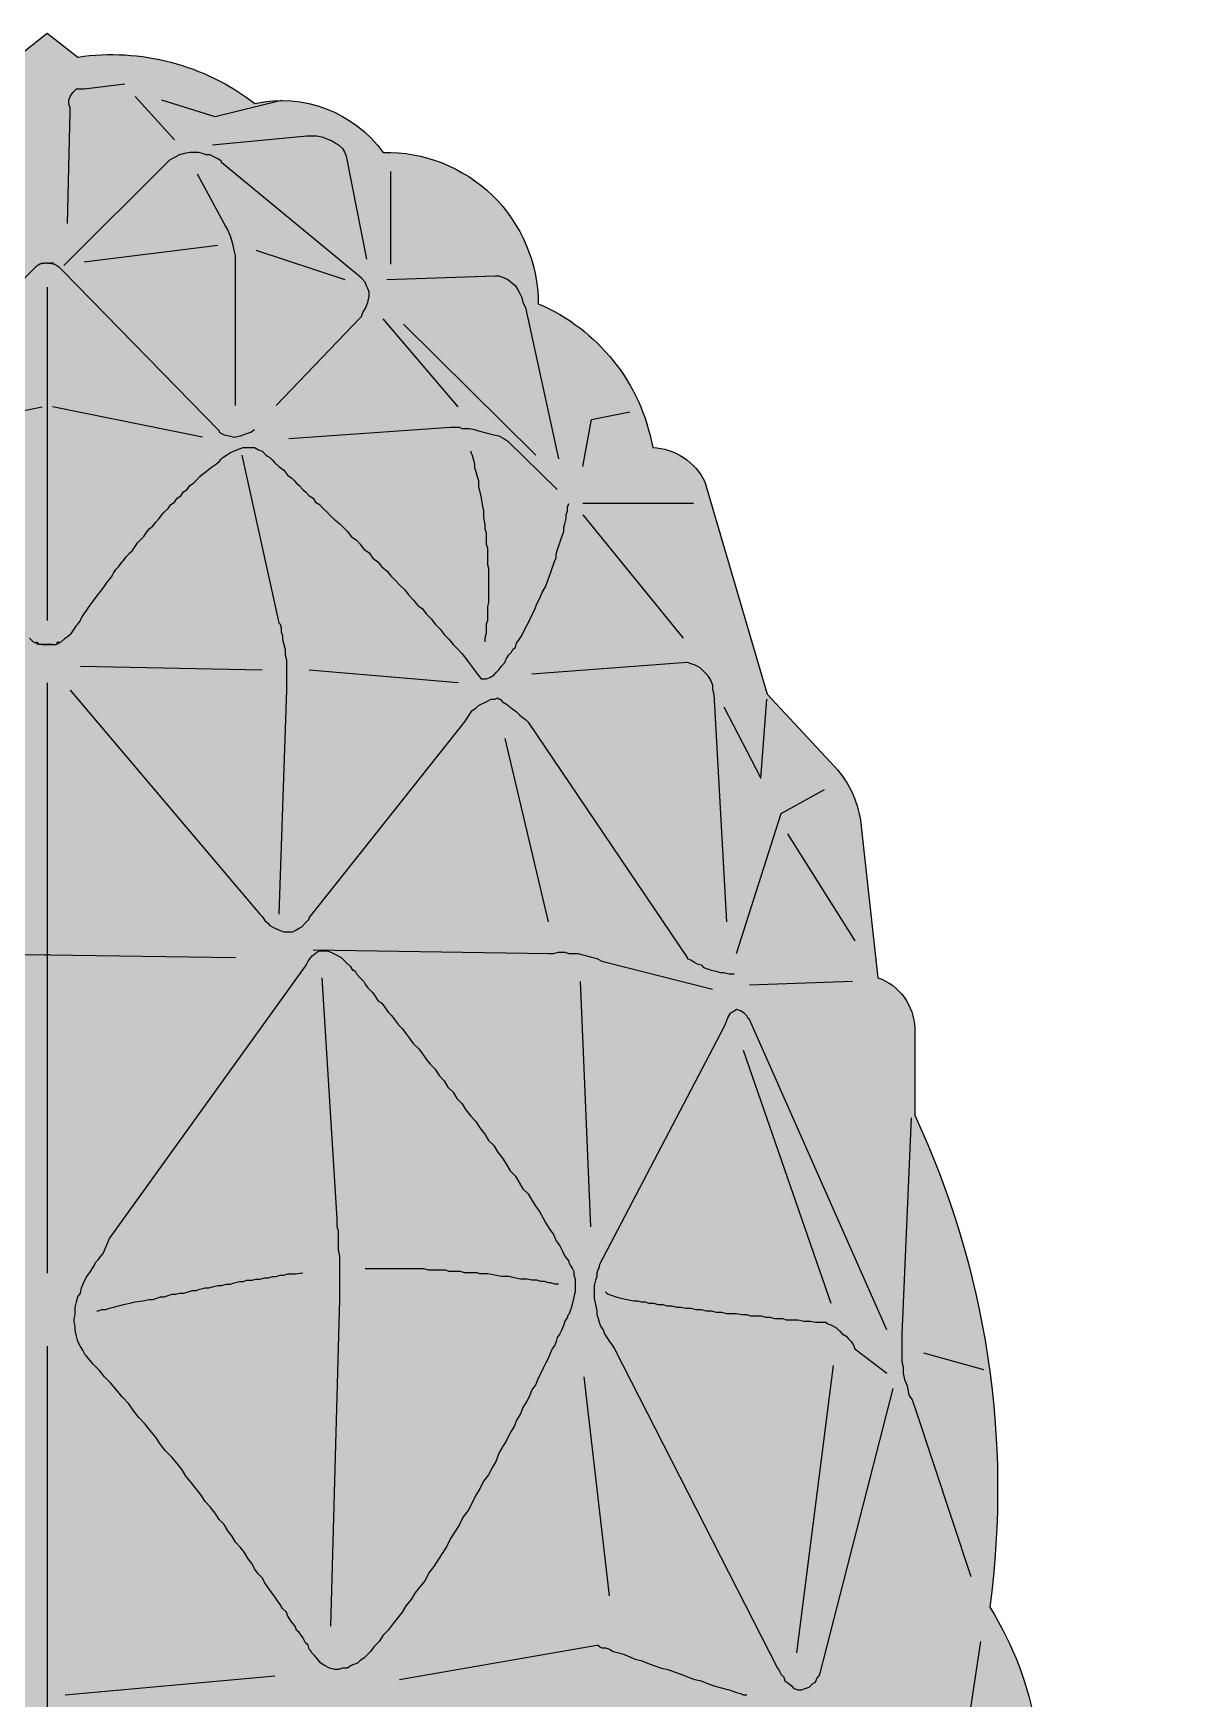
# Model space of a CAD drawing. Header units: millimetres. Extents: x -38686 to 870903, y -23218 to 232707.
# Drawn here: x 8799.2 to 8852.5, y 24791 to 24868 of the extents above; entities that cross this region are included whole.
import ezdxf

# ---------------------------------------------------------------- set-up
doc = ezdxf.new("R2010")
doc.units = ezdxf.units.MM
doc.header["$LTSCALE"] = 10
doc.layers.add('42 - Detail Hatch', color=7, linetype='Continuous')

msp = doc.modelspace()

# ---------------------------------------------------------------- hatches: boundary and pattern name
at = {"layer": '42 - Detail Hatch', "ltscale": 10}
h = msp.add_hatch(color=69, dxfattribs=at)
h.dxf.hatch_style = 1
edge = h.paths.add_edge_path()
edge.add_line((8799.81818821427, 24868.04130718531), (8801.230403299593, 24866.94397249297))
edge.add_arc((8802.783620665397, 24856.18499392756), 10.87051534916571, 52.42656152829869, 98.21473696490563, ccw=False)
edge.add_arc((8810.641485711214, 24859.10971732124), 5.822196747027864, 35.986397464369986, 102.18883978896451, ccw=False)
edge.add_arc((8815.504338387242, 24855.50542593299), 7.027013887230805, 0.18868618842168416, 91.23769108163123, ccw=False)
edge.add_arc((8819.006109214695, 24847.28734265809), 8.963529006743315, 10.230793050422506, 66.84105831098941, ccw=False)
edge.add_arc((8827.68961115334, 24846.04446716353), 2.838253730780924, 26.044258788269417, 87.22300920937329, ccw=False)
edge.add_line((8830.239654844165, 24847.29064588875), (8833.122927310036, 24837.46398258664))
edge.add_line((8833.122927310036, 24837.46398258664), (8836.241568956819, 24834.10997175897))
edge.add_arc((8832.710686515222, 24830.87349149423), 4.789774036472866, 5.641977699751692, 42.509018810439386, ccw=False)
edge.add_line((8837.477257156486, 24831.34438388353), (8838.24220699439, 24824.34215075209))
edge.add_arc((8837.402621656214, 24821.93802584895), 2.546511356727211, 1.134804433999193, 70.74941930827828, ccw=False)
edge.add_line((8839.948633555821, 24821.98845894319), (8839.948633555821, 24817.98718286808))
edge.add_arc((8802.847285710734, 24800.68028262449), 40.9394529514464, -7.67139830661921, 25.0079371609678, ccw=False)
edge.add_arc((8830.395012855315, 24787.03942603314), 15.37863384568372, -13.284600895621622, 32.11585367851018, ccw=False)
edge.add_arc((8842.361480650863, 24775.26570277759), 8.769249449399691, 6.756573888221396, 69.99037592815017, ccw=False)
edge.add_arc((8847.527606941077, 24772.78127452457), 4.991050116493562, 6.944400913428922, 44.78831267441802, ccw=False)
edge.add_arc((8841.922225246926, 24774.88704868536), 10.6661483820376, 304.4191331716552, 351.9029725595187, ccw=False)
edge.add_arc((8797.472418466363, 24772.52137819159), 50.88703876146184, 297.46590271282173, 352.73727871311496, ccw=False)
edge.add_line((8820.942572199045, 24727.37004822586), (8820.942572199045, 24721.60350329409))
edge.add_arc((8827.857895512194, 24709.88624450331), 13.60572857642797, 120.5483687632578, 177.6130867566642)
edge.add_arc((8831.102983254219, 24716.17252126288), 17.78388346450044, 198.7608569589205, 254.1249700647165)
edge.add_line((8826.238378769052, 24699.06690422398), (8826.238378769052, 24694.88910126319))
edge.add_line((8826.238378769052, 24694.88910126319), (8827.885963035256, 24694.88910126319))
edge.add_arc((8828.062209719517, 24688.85776600291), 6.033909836552087, -91.67381149661918, 91.67381149661918, ccw=False)
edge.add_line((8827.885963035256, 24682.82643074263), (8771.750413393285, 24682.82643074263))
edge.add_arc((8771.574166709024, 24688.85776600291), 6.033909836552087, 88.32618850338082, 271.67381149661924, ccw=False)
edge.add_line((8771.750413393285, 24694.88910126319), (8773.39799765949, 24694.88910126319))
edge.add_line((8773.39799765949, 24694.88910126319), (8773.39799765949, 24699.06690422398))
edge.add_arc((8768.533393174323, 24716.17252126288), 17.78388346450027, 285.8750299352835, 341.2391430410795)
edge.add_arc((8771.778480916348, 24709.88624450331), 13.60572857642935, 2.386913243335819, 59.45163123674224)
edge.add_line((8778.693804229497, 24721.60350329409), (8778.693804229497, 24727.37004822586))
edge.add_arc((8802.163957962179, 24772.52137819159), 50.8870387614602, 187.262721286885, 242.5340972871783, ccw=False)
edge.add_arc((8757.714151181615, 24774.88704868536), 10.66614838203748, 188.0970274404813, 235.58086682834488, ccw=False)
edge.add_arc((8752.108769487464, 24772.78127452457), 4.991050116492874, 135.2116873255821, 173.0555990865711, ccw=False)
edge.add_arc((8757.274895777678, 24775.26570277759), 8.769249449399924, 110.0096240718498, 173.2434261117786, ccw=False)
edge.add_arc((8769.241363573226, 24787.03942603314), 15.37863384568356, 147.8841463214899, 193.2846008956216, ccw=False)
edge.add_arc((8796.789090717808, 24800.68028262449), 40.93945295144664, 154.9920628390322, 187.6713983066191, ccw=False)
edge.add_line((8759.68774287272, 24817.98718286808), (8759.68774287272, 24821.98845894319))
edge.add_arc((8762.233754772327, 24821.93802584895), 2.546511356726121, 109.25058069172181, 178.8651955660008, ccw=False)
edge.add_line((8761.394169434152, 24824.34215075209), (8762.159119272055, 24831.34438388353))
edge.add_arc((8766.92568991332, 24830.87349149423), 4.78977403647253, 137.4909811895607, 174.3580223002483, ccw=False)
edge.add_line((8763.394807471723, 24834.10997175897), (8766.513449118505, 24837.46398258664))
edge.add_line((8766.513449118505, 24837.46398258664), (8769.396721584377, 24847.29064588875))
edge.add_arc((8771.946765275201, 24846.04446716353), 2.838253730780326, 92.77699079062683, 153.9557412117306, ccw=False)
edge.add_arc((8780.630267213846, 24847.28734265809), 8.963529006742865, 113.15894168901059, 169.7692069495775, ccw=False)
edge.add_arc((8784.1320380413, 24855.50542593299), 7.027013887230543, 88.76230891836877, 179.8113138115783, ccw=False)
edge.add_arc((8788.994890717328, 24859.10971732124), 5.822196747028154, 77.81116021103543, 144.01360253563, ccw=False)
edge.add_arc((8796.852755763144, 24856.18499392756), 10.87051534916626, 81.78526303509449, 127.57343847170131, ccw=False)
edge.add_line((8798.405973128949, 24866.94397249297), (8799.81818821427, 24868.04130718531))

# ---------------------------------------------------------------- linework, layer by layer
at = {"color": 250, "ltscale": 10}
for p, q in [((8799.81818821427, 24856.29351705776), (8799.81818821427, 24840.8749968878)), ((8799.81818821427, 24837.9808567061), (8799.81818821427, 24810.67512653412)), ((8799.81818821427, 24807.29461159681), (8799.81818821427, 24786.1528535117))]:
    msp.add_line(p, q, dxfattribs=at)
at = {"color": 7, "ltscale": 10}
msp.add_lwpolyline([(8798.405973128949, 24866.94397249297), (8799.81818821427, 24868.04130718531), (8801.230403299593, 24866.94397249297, -0.2024899633890233), (8809.412219641908, 24864.80066450884, -0.2971745727164493), (8815.352554152927, 24862.53080035131, -0.4195862476948373), (8822.53131417005, 24855.52856721986, -0.252158203592086), (8827.827120740058, 24848.87938785975, -0.2734693877551435), (8830.239654844165, 24847.29064588875), (8833.122927310036, 24837.46398258664), (8836.241568956819, 24834.10997175897, -0.1622648679812752), (8837.477257156486, 24831.34438388353), (8838.24220699439, 24824.34215075209, -0.3134510375144279), (8839.948633555821, 24821.98845894319), (8839.948633555821, 24817.98718286808, -0.1435648107422249), (8843.420328973942, 24795.21521461709, -0.2007294478845456), (8845.362124716255, 24783.50559786786, -0.2831307829799712)], format="xyb", dxfattribs=at)
at = {"color": 250, "linetype": 'Continuous'}
for points in [[(8800.759664937828, 24859.23563181886), (8800.877349528284, 24864.41375379842), (8800.877349528284, 24864.41375379842), (8800.877349528284, 24864.59028068408), (8800.818507233056, 24864.76680756975), (8800.818507233056, 24864.94333445542), (8800.877349528284, 24865.11986134109), (8800.99503411871, 24865.29638822675), (8801.171561004394, 24865.47291511242), (8801.348087890048, 24865.47291511242), (8801.524614775703, 24865.47291511242), (8803.407568222818, 24865.70828429331)], [(8805.702417736498, 24863.11922330353), (8803.878306584611, 24865.11986134109)], [(8810.657364512623, 24864.93189241522), (8807.585371183613, 24864.17838461753), (8805.113994784278, 24864.94333445542)], [(8807.467686593158, 24862.88385412263), (8811.822016439608, 24863.2957501892), (8811.880858734836, 24863.2957501892), (8811.998543325262, 24863.2957501892), (8812.292754801372, 24863.2957501892), (8812.586966277482, 24863.23690789397), (8812.704650867938, 24863.17806559876), (8812.881177753592, 24863.11922330353), (8812.998862344048, 24863.0603810083), (8813.175389229702, 24862.94269641786), (8813.293073820158, 24862.88385412263), (8813.469600705812, 24862.70732723698), (8813.587285296268, 24862.53080035131), (8813.646127591495, 24862.35427346564), (8814.587604315053, 24857.58804755264)], [(8810.409801354257, 24850.82118360208), (8814.293392838943, 24854.88130197242), (8814.35223513417, 24854.94014426764), (8814.411077429399, 24855.1166711533), (8814.528762019825, 24855.29319803897), (8814.64644661028, 24855.58740951508), (8814.705288905508, 24855.88162099119), (8814.705288905508, 24856.05814787686), (8814.64644661028, 24856.23467476253), (8814.587604315053, 24856.35235935297), (8814.528762019825, 24856.52888623864), (8814.35223513417, 24856.70541312431), (8814.234550543715, 24856.82309771475), (8807.879582659723, 24862.06006198953), (8807.879582659723, 24862.11890428476), (8807.70305577404, 24862.2365888752), (8807.467686593158, 24862.35427346564), (8807.350002002702, 24862.41311576087), (8807.173475117048, 24862.41311576087), (8806.996948231394, 24862.47195805608), (8806.82042134571, 24862.53080035131), (8806.585052164828, 24862.53080035131), (8806.408525279174, 24862.53080035131), (8806.173156098263, 24862.47195805608), (8805.93778691738, 24862.41311576087), (8805.702417736498, 24862.29543117041), (8805.467048555616, 24862.17774657997), (8800.583138052174, 24857.29383607653)], [(8808.526847907171, 24850.82118360208), (8808.526847907171, 24857.35267837176), (8808.526847907171, 24857.41152066697), (8808.526847907171, 24857.58804755264), (8808.526847907171, 24857.76457443831), (8808.468005611943, 24857.99994361919), (8808.409163316715, 24858.2941550953), (8808.29147872626, 24858.64720886664), (8808.173794135833, 24858.94142034275), (8807.99726725015, 24859.23563181886), (8806.761579050482, 24861.53048133252)], [(8815.705607924265, 24857.35267837176), (8815.705607924265, 24861.64816592298)], [(8801.524614775703, 24857.4703629622), (8807.70305577404, 24858.23531280009)], [(8799.81818821427, 24857.41152066697), (8799.700503623815, 24857.41152066697), (8799.465134442933, 24857.35267837176), (8799.288607557279, 24857.2349937813), (8799.112080671595, 24857.05846689563), (8791.874478359274, 24849.64433769764), (8791.874478359274, 24849.58549540241), (8791.756793768818, 24849.5266531072), (8791.639109178392, 24849.46781081197), (8791.40373999748, 24849.40896851675), (8791.168370816598, 24849.35012622153), (8790.874159340488, 24849.40896851675), (8790.756474750033, 24849.46781081197), (8790.579947864378, 24849.5266531072), (8790.403420978724, 24849.58549540241), (8790.22689409304, 24849.70317999286)], [(8799.52397673816, 24857.41152066697), (8799.700503623815, 24857.41152066697)], [(8799.81818821427, 24857.41152066697), (8799.935872804726, 24857.41152066697), (8800.171241985609, 24857.35267837176), (8800.347768871263, 24857.2349937813), (8800.524295756946, 24857.05846689563), (8807.761898069268, 24849.64433769764), (8807.761898069268, 24849.58549540241), (8807.879582659723, 24849.5266531072), (8807.99726725015, 24849.46781081197), (8808.232636431061, 24849.40896851675), (8808.468005611943, 24849.35012622153), (8808.762217088053, 24849.40896851675), (8808.879901678509, 24849.46781081197), (8809.056428564163, 24849.5266531072), (8809.232955449817, 24849.58549540241), (8809.4094823355, 24849.70317999286)], [(8800.11239969038, 24857.41152066697), (8799.935872804726, 24857.41152066697)], [(8809.468324630729, 24857.99994361919), (8813.587285296268, 24856.64657082908)], [(8815.52908103861, 24856.64657082908), (8820.530676132508, 24856.82309771475), (8820.589518427707, 24856.82309771475), (8820.707203018163, 24856.82309771475), (8820.883729903817, 24856.76425541952), (8821.119099084728, 24856.64657082908), (8821.35446826561, 24856.47004394341), (8821.472152856037, 24856.35235935297), (8821.589837446492, 24856.1758324673), (8821.64867974172, 24856.05814787686), (8821.766364332147, 24855.82277869598), (8821.825206627374, 24855.58740951508), (8821.94289121783, 24855.3520403342), (8823.472790893607, 24848.34980720275)], [(8818.824249571047, 24850.76234130687), (8815.352554152927, 24854.82245967719)], [(8816.294030876485, 24854.58709049631), (8822.413629579594, 24848.52633408842)], [(8792.639428197148, 24849.35012622153), (8799.582819033389, 24850.76234130687)], [(8806.996948231394, 24849.35012622153), (8800.053557395153, 24850.76234130687)], [(8824.59079450282, 24847.99675343142), (8825.002690569385, 24850.17391835463), (8826.767959426044, 24850.52697212597)], [(8810.998224306477, 24849.2912839263), (8818.47119579971, 24849.82086458331), (8818.530038094937, 24849.82086458331), (8818.76540727582, 24849.82086458331), (8818.883091866275, 24849.82086458331), (8819.000776456702, 24849.76202228808), (8819.177303342385, 24849.76202228808), (8819.35383022804, 24849.76202228808), (8819.589199408922, 24849.70317999286), (8819.765726294605, 24849.64433769764), (8820.001095475487, 24849.58549540241), (8820.236464656398, 24849.5266531072), (8820.47183383728, 24849.46781081197), (8820.707203018163, 24849.40896851675), (8820.942572199045, 24849.2912839263), (8821.119099084728, 24849.17359933586), (8823.41394859838, 24846.93759211741)], [(8808.821059383281, 24848.52633408842), (8810.527485944713, 24840.75915111909), (8810.58632823994, 24840.70030882386), (8810.645170535168, 24840.52378193819), (8810.645170535168, 24840.34725505254), (8810.704012830367, 24840.17072816687), (8810.704012830367, 24839.9942012812), (8810.762855125595, 24839.7588321003), (8810.821697420823, 24839.52346291942), (8810.821697420823, 24839.28809373852), (8810.88053971605, 24839.05272455764), (8810.88053971605, 24838.75851308153), (8810.88053971605, 24838.46430160542), (8810.88053971605, 24838.22893242452), (8810.88053971605, 24837.93472094841), (8810.88053971605, 24837.6405094723), (8810.527485944713, 24827.2842655132)], [(8819.412672523267, 24848.70286097408), (8819.412672523267, 24848.64401867886), (8819.471514818495, 24848.52633408842), (8819.530357113723, 24848.29096490753), (8819.589199408922, 24848.11443802186), (8819.589199408922, 24847.9379111362), (8819.64804170415, 24847.76138425053), (8819.706883999377, 24847.52601506964), (8819.765726294605, 24847.34948818398), (8819.765726294605, 24847.05527670787), (8819.824568589833, 24846.81990752697), (8819.88341088506, 24846.52569605086), (8819.942253180288, 24846.23148457475), (8820.001095475487, 24845.93727309864), (8820.001095475487, 24845.64306162253), (8820.059937770715, 24845.29000785119), (8820.059937770715, 24845.11348096552), (8820.118780065943, 24844.93695407987), (8820.118780065943, 24844.7604271942), (8820.118780065943, 24844.58390030853), (8820.118780065943, 24844.40737342286), (8820.17762236117, 24844.23084653719), (8820.17762236117, 24844.05431965152), (8820.17762236117, 24843.87779276586), (8820.17762236117, 24843.7012658802), (8820.17762236117, 24843.4658966993), (8820.236464656398, 24843.28936981364), (8820.236464656398, 24843.11284292797), (8820.236464656398, 24842.93631604231), (8820.236464656398, 24842.70094686142), (8820.236464656398, 24842.52441997575), (8820.236464656398, 24842.28905079487), (8820.236464656398, 24842.1125239092), (8820.236464656398, 24841.93599702353), (8820.236464656398, 24841.70062784265), (8820.17762236117, 24841.52410095698), (8820.17762236117, 24841.28873177608), (8820.17762236117, 24841.11220489041), (8820.17762236117, 24840.87683570953), (8820.118780065943, 24840.70030882386), (8820.118780065943, 24840.46493964298), (8820.118780065943, 24840.28841275731), (8820.059937770715, 24840.05304357641), (8820.059937770715, 24839.87651669076)], [(8829.710074187173, 24846.29032686998), (8824.59079450282, 24846.29032686998)], [(8824.59079450282, 24845.76074621297), (8829.23933582538, 24840.05304357641)], [(8799.288607557279, 24839.87651669076), (8799.406292147705, 24839.81767439553)], [(8799.582819033389, 24839.7588321003), (8799.81818821427, 24839.7588321003)], [(8800.053557395153, 24839.7588321003), (8799.81818821427, 24839.7588321003)], [(8800.347768871263, 24839.87651669076), (8800.230084280836, 24839.81767439553)], [(8822.23710269394, 24838.40545931019), (8829.415862711063, 24838.9350399672), (8829.415862711063, 24838.9350399672), (8829.592389596717, 24838.87619767197), (8829.768916482371, 24838.81735537674), (8830.004285663283, 24838.6996707863), (8830.239654844165, 24838.46430160542), (8830.357339434591, 24838.34661701497), (8830.416181729819, 24838.22893242452), (8830.533866320275, 24838.05240553886), (8830.592708615502, 24837.8758786532), (8830.592708615502, 24837.69935176753), (8830.651550910701, 24837.46398258664), (8831.239973862921, 24826.93121174186)], [(8801.348087890048, 24838.75851308153), (8809.762536106839, 24838.58198619586)], [(8811.939701030064, 24838.58198619586), (8818.824249571047, 24837.99356324364)], [(8831.122289272495, 24836.87555963442), (8832.828715833926, 24833.58039110198), (8833.104645485004, 24837.22266249608)], [(8823.002052531843, 24826.93121174186), (8821.001414494272, 24835.40450225387)], [(8833.770192557484, 24831.93280683575), (8835.770830595055, 24833.05081044497)], [(8831.710712224714, 24825.4601543613), (8833.770192557484, 24831.93280683575)], [(8834.064404033594, 24830.99133011219), (8837.183045680376, 24826.04857731353)], [(8799.700503623815, 24825.40131206609), (8791.10952852137, 24825.28362747564)], [(8799.700503623815, 24825.40131206609), (8799.81818821427, 24825.39969994841)], [(8799.935872804726, 24825.40131206609), (8799.81818821427, 24825.39969994841)], [(8799.935872804726, 24825.40131206609), (8808.526847907171, 24825.28362747564)], [(8812.116227915718, 24825.63668124697), (8823.002052531843, 24825.4601543613), (8823.060894827042, 24825.4601543613), (8823.237421712725, 24825.4601543613), (8823.472790893607, 24825.51899665653), (8823.590475484063, 24825.51899665653), (8823.767002369717, 24825.51899665653), (8823.943529255372, 24825.4601543613), (8824.178898436283, 24825.4601543613), (8824.355425321937, 24825.4601543613), (8824.59079450282, 24825.40131206609), (8824.826163683701, 24825.34246977086), (8825.061532864613, 24825.28362747564), (8825.238059750267, 24825.22478518042), (8825.47342893115, 24825.10710058998), (8830.592708615502, 24823.81257009508)], [(8812.94002004882, 24794.33258018876), (8813.351916115385, 24809.45505006086), (8813.351916115385, 24809.51389235608), (8813.351916115385, 24809.63157694653), (8813.351916115385, 24809.74926153697), (8813.351916115385, 24809.92578842264), (8813.351916115385, 24810.10231530831), (8813.351916115385, 24810.33768448919), (8813.351916115385, 24810.57305367009), (8813.351916115385, 24810.8672651462), (8813.351916115385, 24811.16147662231), (8813.351916115385, 24811.45568809842), (8813.293073820158, 24811.74989957453), (8813.293073820158, 24812.10295334587), (8813.293073820158, 24812.27948023152), (8813.293073820158, 24812.45600711719), (8813.293073820158, 24812.63253400286), (8813.23423152493, 24812.80906088853), (8813.23423152493, 24812.9855877742), (8813.23423152493, 24813.16211465987), (8812.528123982283, 24824.34215075209)], [(8824.473109912393, 24824.16562386642), (8824.943848274157, 24812.80906088853)], [(8837.06536108995, 24824.16562386642), (8832.299135176934, 24823.98909698075)], [(8832.004923700824, 24820.98813992442), (8836.065042071164, 24809.2785231752)], [(8839.780092633828, 24817.85950040902), (8839.360210603601, 24807.86630808986), (8839.360210603601, 24807.74862349942), (8839.360210603601, 24807.57209661375), (8839.360210603601, 24807.39556972808), (8839.360210603601, 24807.21904284243), (8839.360210603601, 24807.04251595676), (8839.360210603601, 24806.80714677586), (8839.360210603601, 24806.57177759498), (8839.41905289883, 24806.33640841408), (8839.41905289883, 24806.04219693797), (8839.477895194057, 24805.74798546186), (8839.595579784484, 24805.45377398575), (8839.654422079711, 24805.10072021441), (8839.71326437494, 24804.98303562397), (8839.830948965366, 24804.8065087383), (8839.889791260593, 24804.62998185263), (8839.948633555821, 24804.45345496698), (8842.537694545612, 24796.62742970241)], [(8802.113037727922, 24808.92546940386), (8802.17188002315, 24808.92546940386), (8802.348406908834, 24808.98431169909), (8802.524933794488, 24808.98431169909), (8802.701460680171, 24809.04315399431), (8802.877987565826, 24809.10199628953), (8803.113356746708, 24809.16083858475), (8803.348725927619, 24809.21968087997), (8803.642937403729, 24809.2785231752), (8803.878306584611, 24809.33736547042), (8804.231360355949, 24809.39620776564), (8804.525571832059, 24809.45505006086), (8804.702098717713, 24809.45505006086), (8804.878625603367, 24809.51389235608), (8805.05515248905, 24809.5727346513), (8805.231679374705, 24809.5727346513), (8805.408206260388, 24809.63157694653), (8805.584733146043, 24809.69041924175), (8805.761260031726, 24809.69041924175), (8805.93778691738, 24809.74926153697), (8806.114313803064, 24809.74926153697), (8806.349682983946, 24809.8081038322), (8806.5262098696, 24809.86694612741), (8806.702736755284, 24809.86694612741), (8806.879263640938, 24809.92578842264), (8807.11463282182, 24809.98463071786), (8807.291159707504, 24809.98463071786), (8807.467686593158, 24810.04347301308), (8807.70305577404, 24810.10231530831), (8807.879582659723, 24810.10231530831), (8808.114951840605, 24810.16115760352), (8808.29147872626, 24810.16115760352), (8808.468005611943, 24810.21999989875), (8808.703374792825, 24810.27884219398), (8808.879901678509, 24810.27884219398), (8809.056428564163, 24810.33768448919), (8809.291797745045, 24810.33768448919), (8809.468324630729, 24810.39652678442), (8809.644851516383, 24810.39652678442), (8809.880220697265, 24810.45536907963), (8810.056747582948, 24810.45536907963), (8810.233274468603, 24810.51421137486), (8810.409801354257, 24810.51421137486), (8810.58632823994, 24810.57305367009), (8810.762855125595, 24810.57305367009), (8810.939382011278, 24810.6318959653), (8811.115908896933, 24810.6318959653), (8811.292435782616, 24810.6318959653), (8811.645489553954, 24810.69073826053)], [(8823.472790893607, 24810.16115760352), (8823.41394859838, 24810.16115760352), (8823.296264007953, 24810.16115760352), (8823.11973712227, 24810.21999989875), (8823.002052531843, 24810.21999989875), (8822.82552564616, 24810.27884219398), (8822.648998760505, 24810.27884219398), (8822.472471874822, 24810.33768448919), (8822.23710269394, 24810.33768448919), (8822.001733513058, 24810.39652678442), (8821.707522036948, 24810.39652678442), (8821.413310560838, 24810.45536907963), (8821.177941379927, 24810.51421137486), (8820.824887608618, 24810.51421137486), (8820.530676132508, 24810.57305367009), (8820.17762236117, 24810.6318959653), (8820.001095475487, 24810.6318959653), (8819.824568589833, 24810.6318959653), (8819.706883999377, 24810.69073826053), (8819.471514818495, 24810.69073826053), (8819.294987932812, 24810.69073826053), (8819.118461047157, 24810.69073826053), (8818.941934161503, 24810.74958055574), (8818.76540727582, 24810.74958055574), (8818.588880390165, 24810.74958055574), (8818.412353504482, 24810.74958055574), (8818.235826618828, 24810.80842285097), (8818.000457437945, 24810.80842285097), (8817.823930552262, 24810.80842285097), (8817.647403666608, 24810.80842285097), (8817.470876780953, 24810.80842285097), (8817.235507600042, 24810.8672651462), (8817.058980714388, 24810.8672651462), (8816.882453828704, 24810.8672651462), (8816.647084647822, 24810.8672651462), (8816.470557762168, 24810.8672651462), (8816.294030876485, 24810.8672651462), (8816.058661695602, 24810.8672651462), (8815.882134809948, 24810.8672651462), (8815.705607924265, 24810.8672651462), (8815.470238743383, 24810.8672651462), (8815.293711857728, 24810.8672651462), (8815.117184972045, 24810.8672651462), (8814.881815791163, 24810.8672651462), (8814.705288905508, 24810.8672651462), (8814.528762019825, 24810.8672651462)], [(8825.649955816833, 24809.8081038322), (8825.70879811206, 24809.74926153697), (8825.767640407288, 24809.69041924175), (8825.944167292942, 24809.63157694653), (8826.120694178597, 24809.5727346513), (8826.356063359508, 24809.51389235608), (8826.650274835618, 24809.45505006086), (8826.944486311728, 24809.39620776564), (8827.121013197382, 24809.39620776564), (8827.297540083036, 24809.33736547042), (8827.47406696872, 24809.33736547042), (8827.650593854374, 24809.2785231752), (8827.885963035256, 24809.2785231752), (8828.06248992094, 24809.21968087997), (8828.297859101822, 24809.21968087997), (8828.474385987505, 24809.16083858475), (8828.709755168387, 24809.16083858475), (8828.94512434927, 24809.10199628953), (8829.121651234953, 24809.10199628953), (8829.357020415835, 24809.04315399431), (8829.592389596717, 24809.04315399431), (8829.8277587776, 24808.98431169909), (8830.063127958481, 24808.98431169909), (8830.298497139393, 24808.92546940386), (8830.533866320275, 24808.92546940386), (8830.769235501157, 24808.86662710864), (8831.004604682039, 24808.86662710864), (8831.239973862921, 24808.80778481342), (8831.475343043832, 24808.80778481342), (8831.710712224714, 24808.80778481342), (8831.946081405596, 24808.7489425182), (8832.181450586508, 24808.7489425182), (8832.357977472162, 24808.69010022298), (8832.593346653044, 24808.69010022298), (8832.828715833926, 24808.69010022298), (8833.064085014837, 24808.63125792775), (8833.240611900492, 24808.63125792775), (8833.475981081374, 24808.57241563253), (8833.652507967057, 24808.57241563253), (8833.829034852712, 24808.57241563253), (8834.005561738366, 24808.51357333731), (8834.18208862405, 24808.51357333731), (8834.358615509733, 24808.51357333731), (8834.535142395387, 24808.51357333731), (8834.829353871497, 24808.45473104208), (8835.123565347607, 24808.45473104208), (8835.358934528489, 24808.39588874687), (8835.535461414172, 24808.39588874687), (8835.653146004599, 24808.39588874687), (8835.770830595055, 24808.39588874687), (8835.829672890282, 24808.39588874687), (8835.888515185481, 24808.33704645164), (8836.065042071164, 24808.27820415642), (8836.300411252047, 24808.16051956597), (8836.476938137701, 24807.9839926803), (8836.594622728157, 24807.86630808986), (8836.77114961381, 24807.74862349942), (8836.888834204266, 24807.63093890898), (8837.006518794722, 24807.51325431854), (8837.124203385149, 24807.33672743287), (8837.183045680376, 24807.1602005472), (8838.654103060926, 24806.04219693797)], [(8840.360529622387, 24806.98367366153), (8843.126117497832, 24806.21872382364)], [(8825.826482702487, 24795.74479527408), (8824.649636798047, 24805.8656700523)], [(8836.182726661591, 24806.39525070931), (8834.47630010016, 24793.09689198909)], [(8816.11750399083, 24791.86120378942), (8825.238059750267, 24793.44994576041), (8825.296902045495, 24793.44994576041), (8825.355744340723, 24793.3911034652), (8825.47342893115, 24793.33226116997), (8825.649955816833, 24793.33226116997), (8825.826482702487, 24793.27341887475), (8826.00300958817, 24793.1557342843), (8826.238378769052, 24793.09689198909), (8826.473747949934, 24793.03804969386), (8826.767959426044, 24792.92036510342), (8827.003328606927, 24792.80268051298), (8827.297540083036, 24792.74383821775), (8827.591751559146, 24792.62615362731), (8827.885963035256, 24792.50846903686), (8828.239016806594, 24792.39078444642), (8828.533228282704, 24792.33194215119), (8828.827439758843, 24792.21425756075), (8829.180493530152, 24792.09657297031), (8829.474705006262, 24791.97888837986), (8829.768916482371, 24791.86120378942), (8830.063127958481, 24791.8023614942), (8830.357339434591, 24791.68467690375), (8830.651550910701, 24791.56699231331), (8830.886920091612, 24791.50815001809), (8831.122289272495, 24791.44930772286), (8831.357658453377, 24791.39046542764), (8831.53418533906, 24791.33162313242), (8831.710712224714, 24791.27278083719), (8831.887239110398, 24791.21393854198), (8832.004923700824, 24791.15509624675), (8832.181450586508, 24791.15509624675)], [(8835.594303709371, 24789.91940804708), (8842.420009955156, 24789.74288116141), (8843.008432907376, 24793.62647264608)], [(8800.641980347373, 24791.15509624675), (8810.350959059058, 24792.03773067508)]]:
    msp.add_lwpolyline(points, dxfattribs=at)
at = {"color": 251, "linetype": 'Continuous'}
for points in [[(8799.81818821427, 24839.7588321003), (8799.994715099954, 24839.7588321003), (8800.230084280836, 24839.7588321003), (8800.465453461718, 24839.87651669076), (8800.641980347373, 24840.05304357641), (8800.818507233056, 24840.17072816687), (8800.936191823483, 24840.28841275731), (8801.053876413938, 24840.46493964298), (8801.171561004394, 24840.64146652865), (8801.230403299593, 24840.70030882386), (8801.348087890048, 24840.87683570953), (8801.406930185276, 24840.99452029997), (8801.524614775703, 24841.17104718564), (8801.642299366158, 24841.34757407131), (8801.759983956614, 24841.52410095698), (8801.936510842268, 24841.75947013786), (8802.113037727922, 24841.99483931876), (8802.289564613606, 24842.23020849964), (8802.46609149926, 24842.46557768053), (8802.583776089716, 24842.64210456619), (8802.701460680171, 24842.75978915664), (8802.819145270598, 24842.93631604231), (8802.877987565826, 24843.05400063275), (8802.995672156281, 24843.23052751842), (8803.113356746708, 24843.34821210886), (8803.231041337163, 24843.52473899453), (8803.348725927619, 24843.64242358497), (8803.466410518045, 24843.81895047064), (8803.642937403729, 24843.99547735631), (8803.760621994155, 24844.11316194675), (8803.878306584611, 24844.28968883242), (8803.995991175037, 24844.46621571809), (8804.113675765493, 24844.58390030853), (8804.290202651147, 24844.7604271942), (8804.407887241603, 24844.93695407987), (8804.525571832059, 24845.11348096552), (8804.702098717713, 24845.23116555598), (8804.819783308169, 24845.40769244163), (8804.996310193823, 24845.5842193273), (8805.113994784278, 24845.76074621297), (8805.231679374705, 24845.87843080341), (8805.408206260388, 24846.05495768908), (8805.525890850815, 24846.23148457475), (8805.702417736498, 24846.34916916519), (8805.820102326954, 24846.52569605086), (8805.996629212608, 24846.6433806413), (8806.114313803064, 24846.81990752697), (8806.290840688718, 24846.93759211741), (8806.408525279174, 24847.11411900308), (8806.585052164828, 24847.23180359354), (8806.702736755284, 24847.34948818398), (8806.879263640938, 24847.52601506964), (8806.996948231394, 24847.64369966009), (8807.173475117048, 24847.76138425053), (8807.291159707504, 24847.87906884097), (8807.467686593158, 24847.99675343142), (8807.644213478812, 24848.11443802186), (8807.761898069268, 24848.23212261231), (8807.879582659723, 24848.34980720275), (8807.938424954922, 24848.40864949797), (8808.114951840605, 24848.52633408842), (8808.29147872626, 24848.64401867886), (8808.585690202399, 24848.76170326931), (8808.879901678509, 24848.87938785975), (8809.056428564163, 24848.87938785975), (8809.232955449817, 24848.87938785975), (8809.4094823355, 24848.87938785975), (8809.586009221155, 24848.76170326931), (8809.762536106839, 24848.70286097408), (8809.939062992493, 24848.52633408842), (8809.99790528772, 24848.46749179319), (8810.115589878147, 24848.40864949797), (8810.233274468603, 24848.29096490753), (8810.350959059058, 24848.17328031708), (8810.527485944713, 24847.99675343142), (8810.762855125595, 24847.82022654575), (8810.939382011278, 24847.58485736486), (8811.115908896933, 24847.46717277442), (8811.233593487388, 24847.34948818398), (8811.351278077844, 24847.23180359354), (8811.46896266827, 24847.11411900308), (8811.645489553954, 24846.93759211741), (8811.76317414438, 24846.81990752697), (8811.939701030064, 24846.6433806413), (8812.116227915718, 24846.52569605086), (8812.233912506174, 24846.34916916519), (8812.410439391828, 24846.23148457475), (8812.586966277482, 24846.05495768908), (8812.763493163166, 24845.87843080341), (8812.94002004882, 24845.70190391776), (8813.116546934503, 24845.52537703209), (8813.351916115385, 24845.34885014642), (8813.52844300104, 24845.17232326075), (8813.704969886723, 24844.99579637508), (8813.881496772377, 24844.7604271942), (8814.11686595326, 24844.58390030853), (8814.293392838943, 24844.40737342286), (8814.469919724597, 24844.17200424197), (8814.705288905508, 24843.99547735631), (8814.881815791163, 24843.76010817541), (8815.117184972045, 24843.58358128975), (8815.293711857728, 24843.34821210886), (8815.52908103861, 24843.17168522319), (8815.705607924265, 24842.93631604231), (8815.940977105147, 24842.70094686142), (8816.11750399083, 24842.52441997575), (8816.352873171712, 24842.28905079487), (8816.529400057367, 24842.05368161397), (8816.764769238278, 24841.81831243309), (8816.941296123932, 24841.58294325219), (8817.176665304843, 24841.40641636654), (8817.353192190498, 24841.17104718564), (8817.58856137138, 24840.93567800476), (8817.765088257063, 24840.70030882386), (8818.000457437945, 24840.46493964298), (8818.1769843236, 24840.22957046208), (8818.412353504482, 24839.9942012812), (8818.588880390165, 24839.7588321003), (8818.76540727582, 24839.58230521463), (8819.000776456702, 24839.34693603375), (8819.177303342385, 24839.11156685287), (8819.35383022804, 24838.87619767197), (8819.530357113723, 24838.64082849109), (8819.706883999377, 24838.40545931019), (8819.88341088506, 24838.17009012931), (8819.942253180288, 24838.17009012931), (8820.118780065943, 24838.17009012931), (8820.295306951597, 24838.22893242452), (8820.47183383728, 24838.34661701497), (8820.589518427707, 24838.46430160542), (8820.707203018163, 24838.58198619586), (8820.824887608618, 24838.75851308153), (8821.001414494272, 24838.9350399672), (8821.001414494272, 24838.99388226241), (8821.0602567895, 24839.11156685287), (8821.177941379927, 24839.28809373852), (8821.295625970382, 24839.40577832898), (8821.35446826561, 24839.52346291942), (8821.472152856037, 24839.64114750986), (8821.530995151265, 24839.81767439553), (8821.64867974172, 24839.9942012812), (8821.766364332147, 24840.17072816687), (8821.884048922602, 24840.40609734775), (8822.001733513058, 24840.64146652865), (8822.119418103484, 24840.87683570953), (8822.23710269394, 24841.11220489041), (8822.354787284366, 24841.34757407131), (8822.472471874822, 24841.64178554742), (8822.590156465278, 24841.87715472831), (8822.707841055704, 24842.17136620442), (8822.884367941388, 24842.46557768053), (8823.002052531843, 24842.81863145186), (8823.11973712227, 24843.11284292797), (8823.178579417498, 24843.28936981364), (8823.237421712725, 24843.4658966993), (8823.296264007953, 24843.64242358497), (8823.355106303152, 24843.76010817541), (8823.355106303152, 24843.93663506108), (8823.41394859838, 24844.11316194675), (8823.472790893607, 24844.28968883242), (8823.531633188835, 24844.46621571809), (8823.590475484063, 24844.64274260376), (8823.649317779262, 24844.81926948941), (8823.70816007449, 24844.99579637508), (8823.70816007449, 24845.17232326075), (8823.767002369717, 24845.34885014642), (8823.825844664945, 24845.5842193273), (8823.825844664945, 24845.76074621297), (8823.884686960173, 24845.93727309864), (8823.884686960173, 24846.11379998431), (8823.943529255372, 24846.29032686998)], [(8799.81818821427, 24839.7588321003), (8799.641661328587, 24839.7588321003), (8799.406292147705, 24839.7588321003), (8799.170922966823, 24839.87651669076), (8798.994396081169, 24840.05304357641)], [(8800.877349528284, 24837.6405094723), (8809.644851516383, 24827.2842655132), (8809.762536106839, 24827.16658092275), (8809.880220697265, 24826.99005403709), (8809.99790528772, 24826.87236944664), (8810.115589878147, 24826.75468485619), (8810.350959059058, 24826.63700026575), (8810.58632823994, 24826.51931567531), (8810.762855125595, 24826.46047338008), (8810.998224306477, 24826.46047338008), (8811.17475119216, 24826.46047338008), (8811.292435782616, 24826.51931567531), (8811.46896266827, 24826.63700026575), (8811.586647258726, 24826.69584256097), (8811.76317414438, 24826.87236944664), (8811.939701030064, 24827.0488963323), (8811.939701030064, 24827.10773862753), (8819.118461047157, 24836.16945209176), (8819.236145637613, 24836.34597897742), (8819.35383022804, 24836.52250586308), (8819.471514818495, 24836.69903274875), (8819.64804170415, 24836.81671733919), (8819.765726294605, 24836.93440192964), (8819.88341088506, 24836.99324422486), (8820.118780065943, 24837.11092881531), (8820.354149246825, 24837.22861340575), (8820.530676132508, 24837.22861340575), (8820.648360722935, 24837.28745570097), (8820.648360722935, 24837.28745570097), (8820.707203018163, 24837.22861340575), (8820.76604531339, 24837.22861340575), (8820.883729903817, 24837.11092881531), (8821.0602567895, 24836.99324422486), (8821.295625970382, 24836.81671733919), (8821.530995151265, 24836.64019045353), (8821.64867974172, 24836.52250586308), (8821.766364332147, 24836.40482127264), (8821.94289121783, 24836.2871366822), (8822.060575808257, 24836.16945209176), (8829.415862711063, 24825.28362747564), (8829.415862711063, 24825.22478518042), (8829.592389596717, 24825.16594288519), (8829.768916482371, 24825.04825829475), (8829.886601072827, 24824.98941599953), (8830.063127958481, 24824.93057370431), (8830.180812548937, 24824.81288911387), (8830.357339434591, 24824.75404681864), (8830.533866320275, 24824.69520452342), (8830.769235501157, 24824.6363622282), (8830.945762386811, 24824.57751993297), (8831.122289272495, 24824.57751993297), (8831.357658453377, 24824.51867763776), (8831.593027634288, 24824.51867763776)], [(8802.701460680171, 24812.27948023152), (8811.76317414438, 24824.87173140908), (8811.822016439608, 24824.98941599953), (8811.880858734836, 24825.10710058998), (8812.05738562049, 24825.34246977086), (8812.292754801372, 24825.51899665653), (8812.410439391828, 24825.57783895175), (8812.586966277482, 24825.57783895175), (8812.763493163166, 24825.57783895175), (8812.94002004882, 24825.51899665653), (8813.175389229702, 24825.40131206609), (8813.410758410613, 24825.28362747564), (8813.52844300104, 24825.16594288519), (8813.646127591495, 24825.04825829475), (8813.82265447715, 24824.87173140908), (8813.940339067605, 24824.69520452342), (8813.999181362833, 24824.69520452342), (8814.05802365806, 24824.6363622282), (8814.11686595326, 24824.51867763776), (8814.293392838943, 24824.34215075209), (8814.469919724597, 24824.16562386642), (8814.528762019825, 24824.04793927598), (8814.64644661028, 24823.87141239031), (8814.764131200707, 24823.75372779987), (8814.881815791163, 24823.63604320941), (8814.999500381618, 24823.45951632376), (8815.117184972045, 24823.28298943809), (8815.293711857728, 24823.16530484765), (8815.411396448155, 24822.98877796198), (8815.587923333838, 24822.75340878108), (8815.764450219493, 24822.57688189541), (8815.882134809948, 24822.40035500974), (8816.058661695602, 24822.16498582886), (8816.235188581257, 24821.98845894319), (8816.41171546694, 24821.75308976231), (8816.588242352595, 24821.51772058141), (8816.764769238278, 24821.28235140053), (8817.00013841916, 24821.04698221964), (8817.176665304843, 24820.81161303875), (8817.353192190498, 24820.57624385786), (8817.529719076152, 24820.34087467697), (8817.765088257063, 24820.10550549608), (8817.941615142718, 24819.81129401997), (8818.1769843236, 24819.57592483909), (8818.353511209283, 24819.28171336298), (8818.588880390165, 24819.04634418208), (8818.76540727582, 24818.75213270597), (8819.000776456702, 24818.51676352509), (8819.177303342385, 24818.22255204898), (8819.412672523267, 24817.92834057287), (8819.64804170415, 24817.69297139197), (8819.824568589833, 24817.39875991586), (8820.059937770715, 24817.10454843975), (8820.236464656398, 24816.81033696364), (8820.47183383728, 24816.57496778274), (8820.648360722935, 24816.28075630663), (8820.883729903817, 24815.98654483052), (8821.0602567895, 24815.69233335441), (8821.236783675155, 24815.3981218783), (8821.472152856037, 24815.16275269742), (8821.64867974172, 24814.86854122131), (8821.825206627374, 24814.5743297452), (8822.060575808257, 24814.33896056431), (8822.23710269394, 24814.0447490882), (8822.413629579594, 24813.75053761209), (8822.590156465278, 24813.51516843119), (8822.766683350932, 24813.22095695508), (8822.884367941388, 24812.9855877742), (8823.060894827042, 24812.69137629809), (8823.237421712725, 24812.45600711719), (8823.355106303152, 24812.16179564108), (8823.531633188835, 24811.9264264602), (8823.649317779262, 24811.6910572793), (8823.767002369717, 24811.45568809842), (8823.943529255372, 24811.22031891752), (8823.943529255372, 24811.16147662231), (8824.0023715506, 24811.04379203185), (8824.120056141055, 24810.8672651462), (8824.178898436283, 24810.74958055574), (8824.178898436283, 24810.57305367009), (8824.237740731482, 24810.39652678442), (8824.237740731482, 24810.21999989875), (8824.237740731482, 24810.04347301308), (8824.237740731482, 24809.8081038322), (8824.178898436283, 24809.5727346513), (8824.120056141055, 24809.2785231752), (8824.061213845827, 24809.04315399431), (8823.943529255372, 24808.7489425182), (8823.884686960173, 24808.69010022298), (8823.884686960173, 24808.63125792775), (8823.767002369717, 24808.45473104208), (8823.70816007449, 24808.27820415642), (8823.590475484063, 24807.9839926803), (8823.531633188835, 24807.86630808986), (8823.41394859838, 24807.68978120419), (8823.355106303152, 24807.51325431854), (8823.296264007953, 24807.33672743287), (8823.178579417498, 24807.1602005472), (8823.060894827042, 24806.9248313663), (8823.002052531843, 24806.74830448065), (8822.884367941388, 24806.51293529975), (8822.766683350932, 24806.27756611887), (8822.648998760505, 24806.04219693797), (8822.53131417005, 24805.80682775709), (8822.413629579594, 24805.51261628098), (8822.23710269394, 24805.27724710008), (8822.119418103484, 24804.98303562397), (8822.001733513058, 24804.74766644309), (8821.825206627374, 24804.45345496698), (8821.707522036948, 24804.15924349086), (8821.530995151265, 24803.86503201475), (8821.413310560838, 24803.57082053864), (8821.236783675155, 24803.27660906253), (8821.0602567895, 24802.9235552912), (8820.883729903817, 24802.62934381508), (8820.707203018163, 24802.33513233897), (8820.589518427707, 24801.98207856765), (8820.412991542053, 24801.68786709154), (8820.236464656398, 24801.3348133202), (8820.001095475487, 24801.04060184409), (8819.824568589833, 24800.68754807275), (8819.64804170415, 24800.39333659664), (8819.471514818495, 24800.0402828253), (8819.294987932812, 24799.68722905398), (8819.05961875193, 24799.39301757786), (8818.883091866275, 24799.03996380653), (8818.706564980592, 24798.74575233042), (8818.47119579971, 24798.39269855908), (8818.294668914055, 24798.03964478775), (8818.118142028372, 24797.74543331164), (8817.88277284749, 24797.39237954031), (8817.706245961836, 24797.0981680642), (8817.470876780953, 24796.80395658808), (8817.29434989527, 24796.45090281676), (8817.058980714388, 24796.15669134065), (8816.823611533477, 24795.86247986454), (8816.647084647822, 24795.56826838841), (8816.41171546694, 24795.2740569123), (8816.235188581257, 24794.97984543619), (8815.999819400375, 24794.68563396008), (8815.82329251472, 24794.4502647792), (8815.587923333838, 24794.15605330309), (8815.352554152927, 24793.92068412219), (8815.176027267273, 24793.62647264608), (8814.94065808639, 24793.3911034652), (8814.764131200707, 24793.1557342843), (8814.528762019825, 24792.92036510342), (8814.469919724597, 24792.86152280819), (8814.293392838943, 24792.74383821775), (8814.175708248487, 24792.62615362731), (8813.999181362833, 24792.56731133208), (8813.881496772377, 24792.50846903686), (8813.704969886723, 24792.39078444642), (8813.469600705812, 24792.39078444642), (8813.293073820158, 24792.33194215119), (8813.116546934503, 24792.33194215119), (8812.881177753592, 24792.39078444642), (8812.64580857271, 24792.50846903686), (8812.469281687056, 24792.62615362731), (8812.292754801372, 24792.86152280819), (8812.175070210946, 24792.97920739864), (8812.05738562049, 24793.09689198909), (8811.998543325262, 24793.21457657953), (8811.939701030064, 24793.27341887475), (8811.880858734836, 24793.44994576041), (8811.76317414438, 24793.56763035086), (8811.645489553954, 24793.80299953175), (8811.46896266827, 24794.03836871263), (8811.351278077844, 24794.15605330309), (8811.292435782616, 24794.33258018876), (8811.17475119216, 24794.4502647792), (8811.057066601705, 24794.62679166487), (8810.939382011278, 24794.80331855052), (8810.88053971605, 24794.97984543619), (8810.704012830367, 24795.15637232186), (8810.58632823994, 24795.33289920753), (8810.468643649485, 24795.5094260932), (8810.350959059058, 24795.68595297887), (8810.174432173375, 24795.92132215975), (8810.056747582948, 24796.09784904542), (8809.880220697265, 24796.3332182263), (8809.762536106839, 24796.5685874072), (8809.586009221155, 24796.74511429287), (8809.4094823355, 24796.98048347375), (8809.291797745045, 24797.21585265464), (8809.11527085939, 24797.45122183553), (8808.938743973707, 24797.74543331164), (8808.762217088053, 24797.98080249253), (8808.526847907171, 24798.21617167342), (8808.350321021488, 24798.51038314953), (8808.173794135833, 24798.74575233042), (8807.99726725015, 24799.03996380653), (8807.761898069268, 24799.27533298741), (8807.585371183613, 24799.56954446352), (8807.350002002702, 24799.86375593963), (8807.11463282182, 24800.09912512053), (8806.938105936166, 24800.39333659664), (8806.702736755284, 24800.68754807275), (8806.467367574372, 24800.98175954886), (8806.23199839349, 24801.27597102497), (8806.055471507836, 24801.57018250108), (8805.820102326954, 24801.86439397719), (8805.584733146043, 24802.1586054533), (8805.290521669933, 24802.45281692942), (8805.05515248905, 24802.74702840553), (8804.819783308169, 24803.10008217686), (8804.584414127257, 24803.39429365297), (8804.349044946375, 24803.68850512908), (8804.054833470265, 24803.9827166052), (8803.819464289383, 24804.27692808131), (8803.584095108501, 24804.62998185263), (8803.289883632391, 24804.92419332874), (8803.054514451509, 24805.21840480485), (8802.7603029754, 24805.57145857619), (8802.46609149926, 24805.8656700523), (8802.230722318378, 24806.15988152841), (8801.936510842268, 24806.45409300452), (8801.642299366158, 24806.80714677586), (8801.58345707093, 24806.86598907109), (8801.524614775703, 24806.98367366153), (8801.465772480504, 24807.10135825197), (8801.348087890048, 24807.27788513764), (8801.230403299593, 24807.51325431854), (8801.171561004394, 24807.74862349942), (8801.112718709166, 24808.04283497553), (8801.112718709166, 24808.2193618612), (8801.053876413938, 24808.39588874687), (8801.053876413938, 24808.57241563253), (8801.112718709166, 24808.7489425182), (8801.112718709166, 24808.92546940386), (8801.112718709166, 24809.10199628953), (8801.171561004394, 24809.33736547042), (8801.230403299593, 24809.5727346513), (8801.348087890048, 24809.74926153697), (8801.406930185276, 24809.98463071786), (8801.524614775703, 24810.27884219398), (8801.642299366158, 24810.51421137486), (8801.818826251812, 24810.74958055574), (8801.995353137496, 24811.04379203185), (8802.054195432724, 24811.16147662231), (8802.17188002315, 24811.27916121275), (8802.289564613606, 24811.45568809842), (8802.407249204032, 24811.57337268886), (8802.701460680171, 24812.27948023152)], [(8838.654103060926, 24808.04283497553), (8832.299135176934, 24822.40035500974), (8832.240292881706, 24822.45919730497), (8832.181450586508, 24822.57688189541), (8832.063765996052, 24822.69456648587), (8831.887239110398, 24822.81225107631), (8831.710712224714, 24822.87109337152), (8831.53418533906, 24822.75340878108), (8831.416500748604, 24822.69456648587), (8831.298816158149, 24822.5180396002), (8831.239973862921, 24822.34151271453), (8831.122289272495, 24822.04730123842), (8825.355744340723, 24811.04379203185), (8825.355744340723, 24810.92610744141), (8825.296902045495, 24810.8672651462), (8825.238059750267, 24810.69073826053), (8825.238059750267, 24810.51421137486), (8825.17921745504, 24810.33768448919), (8825.120375159811, 24810.10231530831), (8825.120375159811, 24809.8081038322), (8825.120375159811, 24809.51389235608), (8825.17921745504, 24809.21968087997), (8825.238059750267, 24808.92546940386), (8825.238059750267, 24808.7489425182), (8825.296902045495, 24808.57241563253), (8825.355744340723, 24808.39588874687), (8825.414586635921, 24808.2193618612), (8825.532271226377, 24808.04283497553), (8825.591113521605, 24807.86630808986), (8825.70879811206, 24807.68978120419), (8825.826482702487, 24807.51325431854), (8825.944167292942, 24807.33672743287), (8826.061851883398, 24807.1602005472), (8833.59366567183, 24792.39078444642), (8833.652507967057, 24792.33194215119), (8833.711350262256, 24792.21425756075), (8833.770192557484, 24792.09657297031), (8833.88787714794, 24791.97888837986), (8833.946719443167, 24791.8023614942), (8834.123246328822, 24791.68467690375), (8834.240930919277, 24791.56699231331), (8834.358615509733, 24791.44930772286), (8834.535142395387, 24791.39046542764), (8834.711669281041, 24791.39046542764), (8834.888196166725, 24791.44930772286), (8835.06472305238, 24791.50815001809), (8835.241249938063, 24791.68467690375), (8835.358934528489, 24791.74351919897), (8835.417776823717, 24791.92004608464), (8835.535461414172, 24792.03773067508), (8835.594303709371, 24792.21425756075), (8838.948314537036, 24805.33608939531)]]:
    msp.add_lwpolyline(points, dxfattribs=at)

doc.saveas('drawing.dxf')
